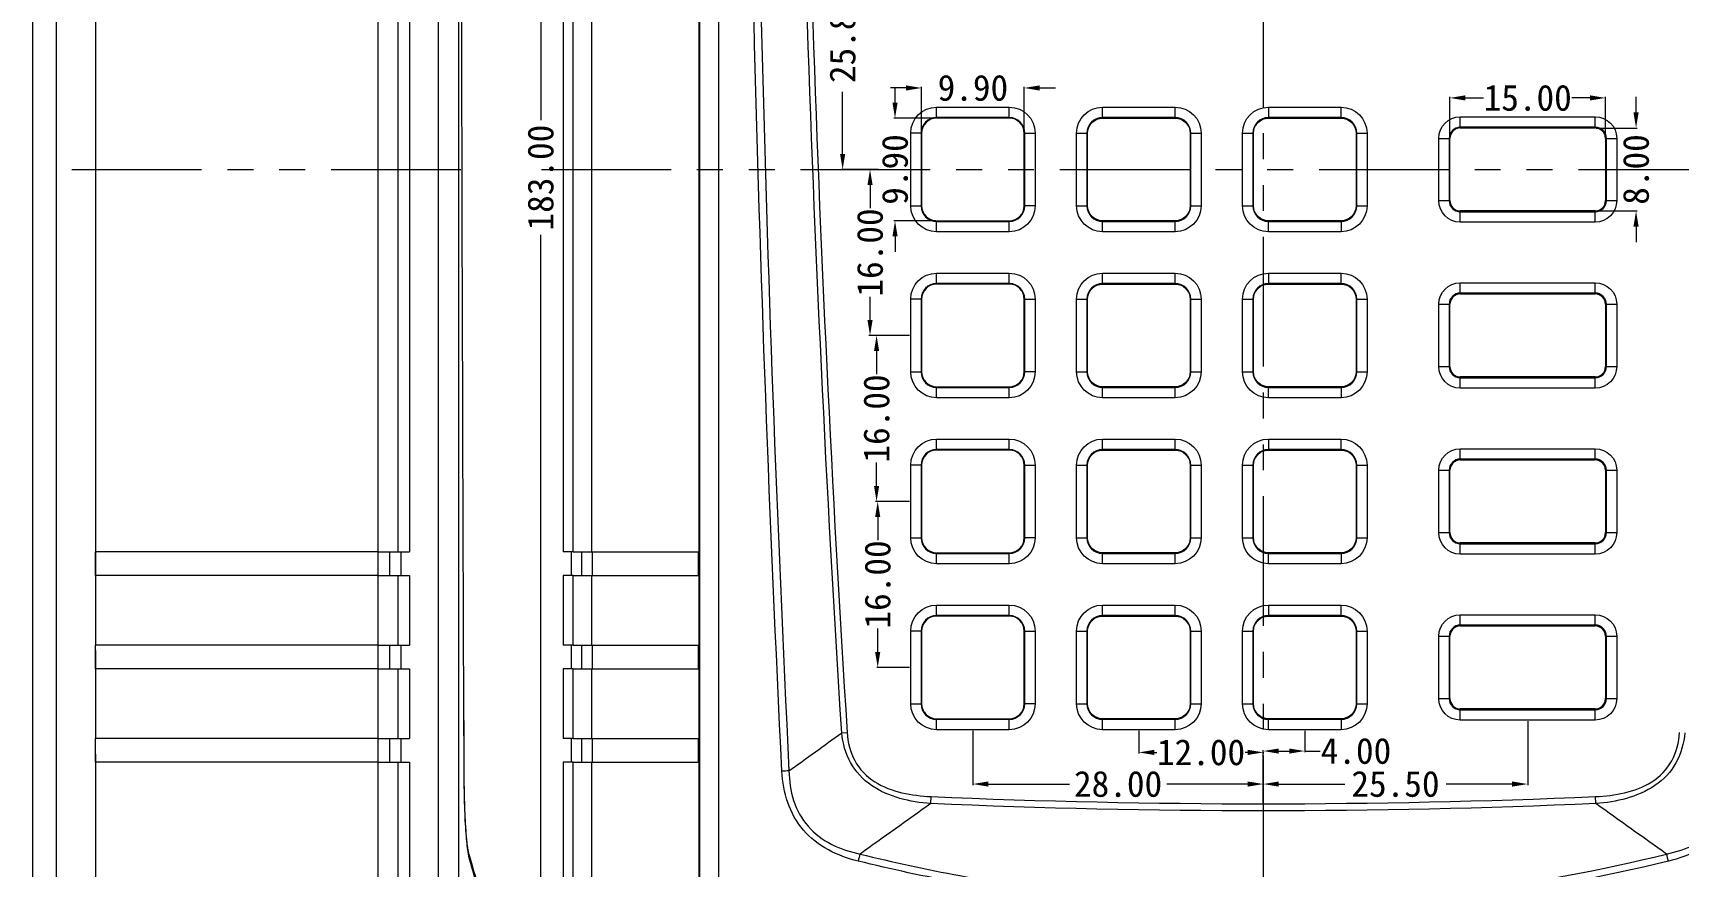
# Model space of a CAD drawing. Extents: x 28 to 864, y 245 to 592.
# Drawn here: x 28 to 186.6, y 367.8 to 448.1 of the extents above; entities that cross this region are included whole.
import ezdxf

# ---------------------------------------------------------------- set-up
doc = ezdxf.new("R2010")
doc.units = 0
doc.header["$MEASUREMENT"] = 0
doc.linetypes.add('PHANTOM', pattern=[2.5, 1.25, -0.25, 0.25, -0.25, 0.25, -0.25])
doc.layers.add('10', color=7, linetype='Continuous')
doc.dimstyles.new('2', dxfattribs={"dimtxt": 2.5, "dimasz": 1.5, "dimexe": 0.1, "dimexo": 0.1, "dimgap": 0.1, "dimtad": 0, "dimzin": 0, "dimdsep": 46, "dimtxsty": 'Standard', "dimcen": 0, "dimclrd": 4, "dimclre": 4, "dimclrt": 3, "dimadec": 1, "dimazin": 0, "dimtfac": 1, "dimtofl": 0, "dimtmove": 0, "dimatfit": 3, "dimfxl": 0.18, "dimtolj": 1, "dimtzin": 0, "dimlwd": 9, "dimlwe": 9, "dimarcsym": 0})

# ---------------------------------------------------------------- blocks, each defined once
blk = doc.blocks.new('*D149')
at = {"color": 4, "linetype": 'Continuous', "lineweight": 9}
for p, q in [((104.19, 460.8), (106.18, 460.8)), ((106.08, 459.3), (106.08, 452.63)), ((106.08, 436.45), (106.08, 442.43)), ((109.54, 434.95), (105.98, 434.95))]:
    blk.add_line(p, q, dxfattribs=at)
for points in [[(105.83, 459.3), (106.33, 459.3), (106.08, 460.8)], [(105.83, 436.45), (106.33, 436.45), (106.08, 434.95)]]:
    blk.add_solid(points, dxfattribs=at)
at = {"layer": 'Defpoints', "color": 0, "linetype": 'Continuous', "lineweight": 9}
for p in [(104.09, 460.8), (106.08, 434.95), (109.64, 434.95)]:
    blk.add_point(p, dxfattribs=at)
at = {"color": 3, "linetype": 'Continuous', "lineweight": 9, "insert": (106.08, 447.53), "char_height": 2.5, "attachment_point": 5, "rotation": 90}
blk.add_mtext('\\A1;25.85', dxfattribs=at)
blk = doc.blocks.new('*D153')
at = {"color": 4, "linetype": 'Continuous', "lineweight": 9}
for p, q in [((150.64, 380.85), (150.64, 378.79)), ((146.64, 373.91), (146.64, 378.99)), ((148.14, 378.89), (149.14, 378.89)), ((150.64, 378.89), (152.14, 378.89))]:
    blk.add_line(p, q, dxfattribs=at)
for points in [[(148.14, 379.14), (148.14, 378.64), (146.64, 378.89)], [(149.14, 379.14), (149.14, 378.64), (150.64, 378.89)]]:
    blk.add_solid(points, dxfattribs=at)
at = {"layer": 'Defpoints', "color": 0, "linetype": 'Continuous', "lineweight": 9}
for p in [(150.64, 380.95), (150.64, 378.89), (146.64, 373.81)]:
    blk.add_point(p, dxfattribs=at)
at = {"color": 3, "linetype": 'Continuous', "lineweight": 9, "insert": (155.58, 378.89), "char_height": 2.5, "attachment_point": 5}
blk.add_mtext('\\A1;4.00', dxfattribs=at)
blk = doc.blocks.new('*D154')
at = {"color": 4, "linetype": 'Continuous', "lineweight": 9}
for p, q in [((172.14, 381.77), (172.14, 375.61)), ((146.64, 376.35), (146.64, 375.61)), ((148.14, 375.71), (154.5, 375.71)), ((170.64, 375.71), (164.28, 375.71))]:
    blk.add_line(p, q, dxfattribs=at)
for points in [[(148.14, 375.96), (148.14, 375.46), (146.64, 375.71)], [(170.64, 375.96), (170.64, 375.46), (172.14, 375.71)]]:
    blk.add_solid(points, dxfattribs=at)
at = {"layer": 'Defpoints', "color": 0, "linetype": 'Continuous', "lineweight": 9}
for p in [(172.14, 381.87), (146.64, 376.45), (146.64, 375.71)]:
    blk.add_point(p, dxfattribs=at)
at = {"color": 3, "linetype": 'Continuous', "lineweight": 9, "insert": (159.39, 375.71), "char_height": 2.5, "attachment_point": 5}
blk.add_mtext('\\A1;25.50', dxfattribs=at)
blk = doc.blocks.new('*D155')
at = {"color": 4, "linetype": 'Continuous', "lineweight": 9}
for p, q in [((134.64, 380.85), (134.64, 378.66)), ((136.14, 378.76), (136.38, 378.76)), ((145.14, 378.76), (144.91, 378.76)), ((146.64, 378.79), (146.64, 378.66))]:
    blk.add_line(p, q, dxfattribs=at)
for points in [[(136.14, 379.01), (136.14, 378.51), (134.64, 378.76)], [(145.14, 379.01), (145.14, 378.51), (146.64, 378.76)]]:
    blk.add_solid(points, dxfattribs=at)
at = {"layer": 'Defpoints', "color": 0, "linetype": 'Continuous', "lineweight": 9}
for p in [(134.64, 380.95), (146.64, 378.89), (146.64, 378.76)]:
    blk.add_point(p, dxfattribs=at)
at = {"color": 3, "linetype": 'Continuous', "lineweight": 9, "insert": (140.64, 378.76), "char_height": 2.5, "attachment_point": 5}
blk.add_mtext('\\A1;12.00', dxfattribs=at)
blk = doc.blocks.new('*D156')
at = {"color": 4, "linetype": 'Continuous', "lineweight": 9}
for p, q in [((118.64, 380.85), (118.64, 375.61)), ((120.14, 375.71), (127.96, 375.71)), ((145.14, 375.71), (137.33, 375.71)), ((146.64, 375.71), (146.64, 375.81))]:
    blk.add_line(p, q, dxfattribs=at)
for points in [[(120.14, 375.96), (120.14, 375.46), (118.64, 375.71)], [(145.14, 375.96), (145.14, 375.46), (146.64, 375.71)]]:
    blk.add_solid(points, dxfattribs=at)
at = {"layer": 'Defpoints', "color": 0, "linetype": 'Continuous', "lineweight": 9}
for p in [(118.64, 380.95), (146.64, 375.71), (146.64, 375.61)]:
    blk.add_point(p, dxfattribs=at)
at = {"color": 3, "linetype": 'Continuous', "lineweight": 9, "insert": (132.64, 375.71), "char_height": 2.5, "attachment_point": 5}
blk.add_mtext('\\A1;28.00', dxfattribs=at)
blk = doc.blocks.new('*D157')
at = {"color": 4, "linetype": 'Continuous', "lineweight": 9}
for p, q in [((111.13, 441.4), (111.13, 442.9)), ((115.04, 439.9), (111.03, 439.9)), ((115.04, 430), (111.03, 430)), ((111.13, 428.5), (111.13, 427))]:
    blk.add_line(p, q, dxfattribs=at)
for points in [[(110.88, 441.4), (111.38, 441.4), (111.13, 439.9)], [(110.88, 428.5), (111.38, 428.5), (111.13, 430)]]:
    blk.add_solid(points, dxfattribs=at)
at = {"layer": 'Defpoints', "color": 0, "linetype": 'Continuous', "lineweight": 9}
for p in [(115.14, 439.9), (111.13, 430), (115.14, 430)]:
    blk.add_point(p, dxfattribs=at)
at = {"color": 3, "linetype": 'Continuous', "lineweight": 9, "insert": (111.13, 434.95), "char_height": 2.5, "attachment_point": 5, "rotation": 90}
blk.add_mtext('\\A1;9.90', dxfattribs=at)
blk = doc.blocks.new('*D158')
at = {"color": 4, "linetype": 'Continuous', "lineweight": 9}
for p, q in [((112.19, 442.81), (110.69, 442.81)), ((113.69, 438.55), (113.69, 442.91)), ((123.59, 438.55), (123.59, 442.91)), ((125.09, 442.81), (126.59, 442.81))]:
    blk.add_line(p, q, dxfattribs=at)
for points in [[(112.19, 443.06), (112.19, 442.56), (113.69, 442.81)], [(125.09, 443.06), (125.09, 442.56), (123.59, 442.81)]]:
    blk.add_solid(points, dxfattribs=at)
at = {"layer": 'Defpoints', "color": 0, "linetype": 'Continuous', "lineweight": 9}
for p in [(123.59, 442.81), (113.69, 438.45), (123.59, 438.45)]:
    blk.add_point(p, dxfattribs=at)
at = {"color": 3, "linetype": 'Continuous', "lineweight": 9, "insert": (118.64, 442.81), "char_height": 2.5, "attachment_point": 5}
blk.add_mtext('\\A1;9.90', dxfattribs=at)
blk = doc.blocks.new('*D159')
at = {"color": 4, "linetype": 'Continuous', "lineweight": 9}
for p, q in [((109.44, 434.95), (108.62, 434.95)), ((108.72, 433.45), (108.72, 431.22)), ((108.72, 420.45), (108.72, 422.69)), ((112.54, 418.95), (108.62, 418.95))]:
    blk.add_line(p, q, dxfattribs=at)
for points in [[(108.47, 433.45), (108.97, 433.45), (108.72, 434.95)], [(108.47, 420.45), (108.97, 420.45), (108.72, 418.95)]]:
    blk.add_solid(points, dxfattribs=at)
at = {"layer": 'Defpoints', "color": 0, "linetype": 'Continuous', "lineweight": 9}
for p in [(109.54, 434.95), (108.72, 418.95), (112.64, 418.95)]:
    blk.add_point(p, dxfattribs=at)
at = {"color": 3, "linetype": 'Continuous', "lineweight": 9, "insert": (108.72, 426.95), "char_height": 2.5, "attachment_point": 5, "rotation": 90}
blk.add_mtext('\\A1;16.00', dxfattribs=at)
blk = doc.blocks.new('*D160')
at = {"color": 4, "linetype": 'Continuous', "lineweight": 9}
for p, q in [((112.54, 418.95), (109.25, 418.95)), ((109.35, 417.45), (109.35, 415.22)), ((109.35, 404.45), (109.35, 406.69)), ((112.54, 402.95), (109.25, 402.95))]:
    blk.add_line(p, q, dxfattribs=at)
for points in [[(109.1, 417.45), (109.6, 417.45), (109.35, 418.95)], [(109.1, 404.45), (109.6, 404.45), (109.35, 402.95)]]:
    blk.add_solid(points, dxfattribs=at)
at = {"layer": 'Defpoints', "color": 0, "linetype": 'Continuous', "lineweight": 9}
for p in [(112.64, 418.95), (109.35, 402.95), (112.64, 402.95)]:
    blk.add_point(p, dxfattribs=at)
at = {"color": 3, "linetype": 'Continuous', "lineweight": 9, "insert": (109.35, 410.95), "char_height": 2.5, "attachment_point": 5, "rotation": 90}
blk.add_mtext('\\A1;16.00', dxfattribs=at)
blk = doc.blocks.new('*D161')
at = {"color": 4, "linetype": 'Continuous', "lineweight": 9}
for p, q in [((112.54, 402.95), (109.36, 402.95)), ((109.46, 401.45), (109.46, 399.22)), ((109.46, 388.45), (109.46, 390.69)), ((112.54, 386.95), (109.36, 386.95))]:
    blk.add_line(p, q, dxfattribs=at)
for points in [[(109.21, 401.45), (109.71, 401.45), (109.46, 402.95)], [(109.21, 388.45), (109.71, 388.45), (109.46, 386.95)]]:
    blk.add_solid(points, dxfattribs=at)
at = {"layer": 'Defpoints', "color": 0, "linetype": 'Continuous', "lineweight": 9}
for p in [(112.64, 402.95), (109.46, 386.95), (112.64, 386.95)]:
    blk.add_point(p, dxfattribs=at)
at = {"color": 3, "linetype": 'Continuous', "lineweight": 9, "insert": (109.46, 394.95), "char_height": 2.5, "attachment_point": 5, "rotation": 90}
blk.add_mtext('\\A1;16.00', dxfattribs=at)
blk = doc.blocks.new('*D162')
at = {"color": 4, "linetype": 'Continuous', "lineweight": 9}
for p, q in [((164.64, 438.05), (164.64, 441.95)), ((166.14, 441.85), (167.88, 441.85)), ((178.14, 441.85), (176.41, 441.85)), ((179.64, 438.05), (179.64, 441.95))]:
    blk.add_line(p, q, dxfattribs=at)
for points in [[(166.14, 442.1), (166.14, 441.6), (164.64, 441.85)], [(178.14, 442.1), (178.14, 441.6), (179.64, 441.85)]]:
    blk.add_solid(points, dxfattribs=at)
at = {"layer": 'Defpoints', "color": 0, "linetype": 'Continuous', "lineweight": 9}
for p in [(179.64, 441.85), (164.64, 437.95), (179.64, 437.95)]:
    blk.add_point(p, dxfattribs=at)
at = {"color": 3, "linetype": 'Continuous', "lineweight": 9, "insert": (172.14, 441.85), "char_height": 2.5, "attachment_point": 5}
blk.add_mtext('\\A1;15.00', dxfattribs=at)
blk = doc.blocks.new('*D163')
at = {"color": 4, "linetype": 'Continuous', "lineweight": 9}
for p, q in [((182.59, 440.45), (182.59, 441.95)), ((178.74, 438.95), (182.69, 438.95)), ((178.74, 430.95), (182.69, 430.95)), ((182.59, 429.45), (182.59, 427.95))]:
    blk.add_line(p, q, dxfattribs=at)
for points in [[(182.34, 440.45), (182.84, 440.45), (182.59, 438.95)], [(182.34, 429.45), (182.84, 429.45), (182.59, 430.95)]]:
    blk.add_solid(points, dxfattribs=at)
at = {"layer": 'Defpoints', "color": 0, "linetype": 'Continuous', "lineweight": 9}
for p in [(178.64, 438.95), (178.64, 430.95), (182.59, 430.95)]:
    blk.add_point(p, dxfattribs=at)
at = {"color": 3, "linetype": 'Continuous', "lineweight": 9, "insert": (182.59, 434.95), "char_height": 2.5, "attachment_point": 5, "rotation": 90}
blk.add_mtext('\\A1;8.00', dxfattribs=at)
blk = doc.blocks.new('*D164')
at = {"color": 4, "linetype": 'Continuous', "lineweight": 9}
for p, q in [((146.54, 526.45), (76.86, 526.45)), ((76.96, 524.95), (76.96, 439.69)), ((76.96, 344.95), (76.96, 428.66)), ((146.54, 343.45), (76.86, 343.45))]:
    blk.add_line(p, q, dxfattribs=at)
for points in [[(76.71, 524.95), (77.21, 524.95), (76.96, 526.45)], [(76.71, 344.95), (77.21, 344.95), (76.96, 343.45)]]:
    blk.add_solid(points, dxfattribs=at)
at = {"layer": 'Defpoints', "color": 0, "linetype": 'Continuous', "lineweight": 9}
for p in [(76.96, 526.45), (146.64, 526.45), (146.64, 343.45)]:
    blk.add_point(p, dxfattribs=at)
at = {"color": 3, "linetype": 'Continuous', "lineweight": 9, "insert": (76.96, 434.17), "char_height": 2.5, "attachment_point": 5, "rotation": 90}
blk.add_mtext('\\A1;183.00', dxfattribs=at)

msp = doc.modelspace()

# ---------------------------------------------------------------- linework, layer by layer
at = {"color": 7, "linetype": 'Continuous', "lineweight": 9}
for p, q in [((27.995, 254.471), (27.995, 591.82)), ((30.266, 256.743), (30.266, 589.549))]:
    msp.add_line(p, q, dxfattribs=at)
at = {"layer": '10', "color": 1, "linetype": 'PHANTOM', "lineweight": 9, "ltscale": 10}
for p, q in [((34.025, 528.577), (34.025, 341.331)), ((146.643, 528.454), (146.643, 341.208)), ((31.758, 434.954), (71.199, 434.954)), ((77.03, 434.954), (216.256, 434.954))]:
    msp.add_line(p, q, dxfattribs=at)
at = {"layer": '10', "color": 7, "linetype": 'Continuous', "lineweight": 9}
for p, q in [((67.109, 360.908), (67.109, 521.388)), ((69.03, 521.394), (69.03, 360.908)), ((92.298, 360.908), (92.298, 521.388)), ((94.108, 521.394), (94.108, 360.908)), ((34.025, 471.804), (34.025, 398.104)), ((61.279, 398.104), (61.279, 471.804)), ((63.195, 471.804), (63.195, 398.104)), ((64.324, 471.804), (64.324, 398.104)), ((79.143, 471.804), (79.143, 398.104)), ((80.095, 398.104), (80.095, 471.804)), ((81.858, 471.804), (81.858, 398.104)), ((92.201, 471.804), (92.201, 398.104)), ((115.143, 439.959), (115.143, 440.958)), ((115.143, 440.958), (122.143, 440.958)), ((122.143, 439.959), (115.143, 439.959)), ((115.143, 439.959), (115.143, 439.904)), ((122.143, 439.904), (115.143, 439.904)), ((122.143, 439.959), (122.143, 440.958)), ((122.143, 439.959), (122.143, 439.904)), ((131.143, 439.959), (131.143, 440.958)), ((131.143, 440.958), (138.143, 440.958)), ((138.143, 439.959), (131.143, 439.959)), ((131.143, 439.959), (131.143, 439.904)), ((131.143, 439.904), (138.143, 439.904)), ((138.143, 439.959), (138.143, 440.958)), ((138.143, 439.959), (138.143, 439.904)), ((147.143, 440.958), (154.143, 440.958)), ((147.143, 440.958), (147.143, 439.959)), ((154.143, 439.959), (147.143, 439.959)), ((147.143, 439.959), (147.143, 439.904)), ((147.143, 439.904), (154.143, 439.904)), ((154.143, 439.959), (154.143, 440.958)), ((154.143, 439.959), (154.143, 439.904)), ((165.643, 439.036), (165.643, 440.034)), ((165.643, 440.034), (178.643, 440.034)), ((178.643, 439.036), (178.643, 440.034)), ((112.639, 431.454), (112.639, 438.454)), ((113.638, 438.454), (112.639, 438.454)), ((113.638, 438.454), (113.638, 431.454)), ((113.638, 438.454), (113.693, 438.454)), ((113.693, 438.454), (113.693, 431.454)), ((123.593, 431.454), (123.593, 438.454)), ((123.648, 438.454), (123.593, 438.454)), ((123.648, 431.454), (123.648, 438.454)), ((123.648, 438.454), (124.647, 438.454)), ((124.647, 438.454), (124.647, 431.454)), ((128.639, 438.454), (129.638, 438.454)), ((128.639, 431.454), (128.639, 438.454)), ((129.638, 438.454), (129.638, 431.454)), ((129.638, 438.454), (129.693, 438.454)), ((129.693, 431.454), (129.693, 438.454)), ((139.648, 438.454), (139.593, 438.454)), ((139.593, 438.454), (139.593, 431.454)), ((139.648, 438.454), (140.647, 438.454)), ((139.648, 431.454), (139.648, 438.454)), ((140.647, 438.454), (140.647, 431.454)), ((144.639, 431.454), (144.639, 438.454)), ((144.639, 438.454), (145.638, 438.454)), ((145.638, 438.454), (145.638, 431.454)), ((145.638, 438.454), (145.693, 438.454)), ((145.693, 431.454), (145.693, 438.454)), ((155.648, 438.454), (155.593, 438.454)), ((155.593, 438.454), (155.593, 431.454)), ((155.648, 431.454), (155.648, 438.454)), ((155.648, 438.454), (156.647, 438.454)), ((156.647, 438.454), (156.647, 431.454)), ((163.563, 437.954), (164.562, 437.954)), ((163.563, 431.954), (163.563, 437.954)), ((164.562, 437.954), (164.562, 431.954)), ((164.643, 437.954), (164.562, 437.954)), ((164.643, 431.954), (164.643, 437.954)), ((178.643, 439.036), (165.643, 439.036)), ((165.643, 439.036), (165.643, 438.954)), ((165.643, 438.954), (178.643, 438.954)), ((178.643, 438.954), (178.643, 439.036)), ((179.724, 437.954), (179.643, 437.954)), ((179.643, 437.954), (179.643, 431.954)), ((179.724, 431.954), (179.724, 437.954)), ((179.724, 437.954), (180.723, 437.954)), ((180.723, 437.954), (180.723, 431.954)), ((163.563, 431.954), (164.562, 431.954)), ((164.562, 431.954), (164.643, 431.954)), ((179.643, 431.954), (179.724, 431.954)), ((179.724, 431.954), (180.723, 431.954)), ((112.639, 431.454), (113.638, 431.454)), ((113.638, 431.454), (113.693, 431.454)), ((115.143, 429.949), (115.143, 430.004)), ((115.143, 430.004), (122.143, 430.004)), ((115.143, 428.95), (115.143, 429.949)), ((115.143, 429.949), (122.143, 429.949)), ((122.143, 429.949), (122.143, 430.004)), ((122.143, 428.95), (122.143, 429.949)), ((123.648, 431.454), (123.593, 431.454)), ((124.647, 431.454), (123.648, 431.454)), ((128.639, 431.454), (129.638, 431.454)), ((129.638, 431.454), (129.693, 431.454)), ((138.143, 430.004), (131.143, 430.004)), ((131.143, 429.949), (131.143, 430.004)), ((131.143, 428.95), (131.143, 429.949)), ((131.143, 429.949), (138.143, 429.949)), ((138.143, 429.949), (138.143, 430.004)), ((138.143, 428.95), (138.143, 429.949)), ((139.648, 431.454), (139.593, 431.454)), ((139.648, 431.454), (140.647, 431.454)), ((144.639, 431.454), (145.638, 431.454)), ((145.638, 431.454), (145.693, 431.454)), ((154.143, 430.004), (147.143, 430.004)), ((147.143, 429.949), (147.143, 430.004)), ((147.143, 428.95), (147.143, 429.949)), ((147.143, 429.949), (154.143, 429.949)), ((154.143, 429.949), (154.143, 430.004)), ((154.143, 429.949), (154.143, 428.95)), ((155.648, 431.454), (155.593, 431.454)), ((155.648, 431.454), (156.647, 431.454)), ((178.643, 430.954), (165.643, 430.954)), ((165.643, 430.954), (165.643, 430.873)), ((165.643, 429.874), (165.643, 430.873)), ((165.643, 430.873), (178.643, 430.873)), ((178.643, 430.873), (178.643, 430.954)), ((178.643, 429.874), (178.643, 430.873)), ((122.143, 428.95), (115.143, 428.95)), ((138.143, 428.95), (131.143, 428.95)), ((154.143, 428.95), (147.143, 428.95)), ((178.643, 429.874), (165.643, 429.874)), ((115.143, 424.958), (122.143, 424.958)), ((115.143, 423.959), (115.143, 424.958)), ((122.143, 423.959), (115.143, 423.959)), ((115.143, 423.959), (115.143, 423.904)), ((122.143, 423.904), (115.143, 423.904)), ((122.143, 423.959), (122.143, 424.958)), ((122.143, 423.959), (122.143, 423.904)), ((131.143, 424.958), (138.143, 424.958)), ((131.143, 423.959), (131.143, 424.958)), ((138.143, 423.959), (131.143, 423.959)), ((131.143, 423.959), (131.143, 423.904)), ((131.143, 423.904), (138.143, 423.904)), ((138.143, 423.959), (138.143, 424.958)), ((138.143, 423.959), (138.143, 423.904)), ((147.143, 424.958), (154.143, 424.958)), ((147.143, 424.958), (147.143, 423.959)), ((154.143, 423.959), (147.143, 423.959)), ((147.143, 423.959), (147.143, 423.904)), ((147.143, 423.904), (154.143, 423.904)), ((154.143, 423.959), (154.143, 424.958)), ((154.143, 423.959), (154.143, 423.904)), ((165.643, 423.036), (165.643, 424.034)), ((165.643, 424.034), (178.643, 424.034)), ((178.643, 423.036), (178.643, 424.034)), ((112.639, 415.454), (112.639, 422.454)), ((113.638, 422.454), (112.639, 422.454)), ((113.638, 422.454), (113.638, 415.454)), ((113.638, 422.454), (113.693, 422.454)), ((113.693, 422.454), (113.693, 415.454)), ((123.648, 422.454), (123.593, 422.454)), ((123.593, 415.454), (123.593, 422.454)), ((123.648, 415.454), (123.648, 422.454)), ((123.648, 422.454), (124.647, 422.454)), ((124.647, 422.454), (124.647, 415.454)), ((128.639, 415.454), (128.639, 422.454)), ((128.639, 422.454), (129.638, 422.454)), ((129.638, 422.454), (129.638, 415.454)), ((129.638, 422.454), (129.693, 422.454)), ((129.693, 415.454), (129.693, 422.454)), ((139.593, 422.454), (139.593, 415.454)), ((139.648, 422.454), (139.593, 422.454)), ((139.648, 415.454), (139.648, 422.454)), ((139.648, 422.454), (140.647, 422.454)), ((140.647, 422.454), (140.647, 415.454)), ((144.639, 415.454), (144.639, 422.454)), ((144.639, 422.454), (145.638, 422.454)), ((145.638, 422.454), (145.638, 415.454)), ((145.638, 422.454), (145.693, 422.454)), ((145.693, 415.454), (145.693, 422.454)), ((155.593, 422.454), (155.593, 415.454)), ((155.648, 422.454), (155.593, 422.454)), ((155.648, 415.454), (155.648, 422.454)), ((155.648, 422.454), (156.647, 422.454)), ((156.647, 422.454), (156.647, 415.454)), ((178.643, 423.036), (165.643, 423.036)), ((165.643, 423.036), (165.643, 422.954)), ((165.643, 422.954), (178.643, 422.954)), ((178.643, 422.954), (178.643, 423.036)), ((163.563, 421.954), (164.562, 421.954)), ((163.563, 415.954), (163.563, 421.954)), ((164.562, 421.954), (164.562, 415.954)), ((164.643, 421.954), (164.562, 421.954)), ((164.643, 415.954), (164.643, 421.954)), ((179.724, 421.954), (179.643, 421.954)), ((179.643, 421.954), (179.643, 415.954)), ((179.724, 421.954), (180.723, 421.954)), ((179.724, 415.954), (179.724, 421.954)), ((180.723, 421.954), (180.723, 415.954)), ((163.563, 415.954), (164.562, 415.954)), ((164.562, 415.954), (164.643, 415.954)), ((179.643, 415.954), (179.724, 415.954)), ((179.724, 415.954), (180.723, 415.954)), ((112.639, 415.454), (113.638, 415.454)), ((113.638, 415.454), (113.693, 415.454)), ((123.648, 415.454), (123.593, 415.454)), ((124.647, 415.454), (123.648, 415.454)), ((128.639, 415.454), (129.638, 415.454)), ((129.638, 415.454), (129.693, 415.454)), ((139.648, 415.454), (139.593, 415.454)), ((139.648, 415.454), (140.647, 415.454)), ((144.639, 415.454), (145.638, 415.454)), ((145.638, 415.454), (145.693, 415.454)), ((155.648, 415.454), (155.593, 415.454)), ((155.648, 415.454), (156.647, 415.454)), ((178.643, 414.954), (165.643, 414.954)), ((165.643, 414.954), (165.643, 414.873)), ((165.643, 413.874), (165.643, 414.873)), ((165.643, 414.873), (178.643, 414.873)), ((178.643, 414.873), (178.643, 414.954)), ((178.643, 413.874), (178.643, 414.873)), ((115.143, 413.949), (115.143, 414.004)), ((115.143, 414.004), (122.143, 414.004)), ((115.143, 412.95), (115.143, 413.949)), ((115.143, 413.949), (122.143, 413.949)), ((122.143, 412.95), (115.143, 412.95)), ((122.143, 413.949), (122.143, 414.004)), ((122.143, 412.95), (122.143, 413.949)), ((138.143, 414.004), (131.143, 414.004)), ((131.143, 413.949), (131.143, 414.004)), ((131.143, 412.95), (131.143, 413.949)), ((131.143, 413.949), (138.143, 413.949)), ((138.143, 412.95), (131.143, 412.95)), ((138.143, 413.949), (138.143, 414.004)), ((138.143, 412.95), (138.143, 413.949)), ((147.143, 413.949), (147.143, 414.004)), ((154.143, 414.004), (147.143, 414.004)), ((147.143, 413.949), (154.143, 413.949)), ((147.143, 412.95), (147.143, 413.949)), ((154.143, 412.95), (147.143, 412.95)), ((154.143, 413.949), (154.143, 414.004)), ((154.143, 413.949), (154.143, 412.95)), ((178.643, 413.874), (165.643, 413.874)), ((115.143, 408.958), (122.143, 408.958)), ((115.143, 407.959), (115.143, 408.958)), ((122.143, 407.959), (115.143, 407.959)), ((115.143, 407.959), (115.143, 407.904)), ((122.143, 407.904), (115.143, 407.904)), ((122.143, 407.959), (122.143, 408.958)), ((122.143, 407.959), (122.143, 407.904)), ((131.143, 407.959), (131.143, 408.958)), ((131.143, 408.958), (138.143, 408.958)), ((138.143, 407.959), (131.143, 407.959)), ((131.143, 407.959), (131.143, 407.904)), ((131.143, 407.904), (138.143, 407.904)), ((138.143, 407.959), (138.143, 408.958)), ((138.143, 407.959), (138.143, 407.904)), ((147.143, 408.958), (147.143, 407.959)), ((147.143, 408.958), (154.143, 408.958)), ((154.143, 407.959), (147.143, 407.959)), ((147.143, 407.959), (147.143, 407.904)), ((147.143, 407.904), (154.143, 407.904)), ((154.143, 407.959), (154.143, 408.958)), ((154.143, 407.959), (154.143, 407.904)), ((165.643, 407.036), (165.643, 408.034)), ((165.643, 408.034), (178.643, 408.034)), ((178.643, 407.036), (178.643, 408.034)), ((112.639, 399.454), (112.639, 406.454)), ((113.638, 406.454), (112.639, 406.454)), ((113.638, 406.454), (113.638, 399.454)), ((113.638, 406.454), (113.693, 406.454)), ((113.693, 406.454), (113.693, 399.454)), ((123.593, 399.454), (123.593, 406.454)), ((123.648, 406.454), (123.593, 406.454)), ((123.648, 406.454), (124.647, 406.454)), ((123.648, 399.454), (123.648, 406.454)), ((124.647, 406.454), (124.647, 399.454)), ((128.639, 399.454), (128.639, 406.454)), ((128.639, 406.454), (129.638, 406.454)), ((129.638, 406.454), (129.638, 399.454)), ((129.638, 406.454), (129.693, 406.454)), ((129.693, 399.454), (129.693, 406.454)), ((139.648, 406.454), (139.593, 406.454)), ((139.593, 406.454), (139.593, 399.454)), ((139.648, 406.454), (140.647, 406.454)), ((139.648, 399.454), (139.648, 406.454)), ((140.647, 406.454), (140.647, 399.454)), ((144.639, 406.454), (145.638, 406.454)), ((144.639, 399.454), (144.639, 406.454)), ((145.638, 406.454), (145.638, 399.454)), ((145.638, 406.454), (145.693, 406.454)), ((145.693, 399.454), (145.693, 406.454)), ((155.648, 406.454), (155.593, 406.454)), ((155.593, 406.454), (155.593, 399.454)), ((155.648, 406.454), (156.647, 406.454)), ((155.648, 399.454), (155.648, 406.454)), ((156.647, 406.454), (156.647, 399.454)), ((178.643, 407.036), (165.643, 407.036)), ((165.643, 407.036), (165.643, 406.954)), ((165.643, 406.954), (178.643, 406.954)), ((178.643, 406.954), (178.643, 407.036)), ((163.563, 405.954), (164.562, 405.954)), ((163.563, 399.954), (163.563, 405.954)), ((164.562, 405.954), (164.562, 399.954)), ((164.643, 405.954), (164.562, 405.954)), ((164.643, 399.954), (164.643, 405.954)), ((179.643, 405.954), (179.643, 399.954)), ((179.724, 405.954), (179.643, 405.954)), ((179.724, 399.954), (179.724, 405.954)), ((179.724, 405.954), (180.723, 405.954)), ((180.723, 405.954), (180.723, 399.954)), ((163.563, 399.954), (164.562, 399.954)), ((164.562, 399.954), (164.643, 399.954)), ((179.643, 399.954), (179.724, 399.954)), ((179.724, 399.954), (180.723, 399.954)), ((112.639, 399.454), (113.638, 399.454)), ((113.638, 399.454), (113.693, 399.454)), ((123.648, 399.454), (123.593, 399.454)), ((124.647, 399.454), (123.648, 399.454)), ((128.639, 399.454), (129.638, 399.454)), ((129.638, 399.454), (129.693, 399.454)), ((139.648, 399.454), (139.593, 399.454)), ((139.648, 399.454), (140.647, 399.454)), ((144.639, 399.454), (145.638, 399.454)), ((145.638, 399.454), (145.693, 399.454)), ((155.648, 399.454), (155.593, 399.454)), ((155.648, 399.454), (156.647, 399.454)), ((178.643, 398.954), (165.643, 398.954)), ((165.643, 398.954), (165.643, 398.873)), ((165.643, 397.874), (165.643, 398.873)), ((165.643, 398.873), (178.643, 398.873)), ((178.643, 398.873), (178.643, 398.954)), ((178.643, 397.874), (178.643, 398.873)), ((61.279, 398.104), (34.025, 398.104)), ((34.025, 395.804), (34.025, 398.104)), ((61.251, 398.104), (61.251, 395.804)), ((61.279, 398.104), (63.195, 398.104)), ((62.401, 395.804), (62.401, 398.104)), ((63.195, 398.104), (64.324, 398.104)), ((63.517, 395.804), (63.517, 398.104)), ((80.095, 398.104), (79.143, 398.104)), ((79.944, 395.804), (79.944, 398.104)), ((80.095, 398.104), (81.858, 398.104)), ((80.894, 398.104), (80.894, 395.804)), ((81.858, 398.104), (92.201, 398.104)), ((81.952, 395.804), (81.952, 398.104)), ((92.173, 395.804), (92.173, 398.104)), ((115.143, 397.949), (115.143, 398.004)), ((115.143, 398.004), (122.143, 398.004)), ((115.143, 396.95), (115.143, 397.949)), ((115.143, 397.949), (122.143, 397.949)), ((122.143, 396.95), (115.143, 396.95)), ((122.143, 397.949), (122.143, 398.004)), ((122.143, 396.95), (122.143, 397.949)), ((138.143, 398.004), (131.143, 398.004)), ((131.143, 397.949), (131.143, 398.004)), ((131.143, 396.95), (131.143, 397.949)), ((131.143, 397.949), (138.143, 397.949)), ((138.143, 396.95), (131.143, 396.95)), ((138.143, 397.949), (138.143, 398.004)), ((138.143, 396.95), (138.143, 397.949)), ((147.143, 397.949), (147.143, 398.004)), ((154.143, 398.004), (147.143, 398.004)), ((147.143, 396.95), (147.143, 397.949)), ((147.143, 397.949), (154.143, 397.949)), ((154.143, 396.95), (147.143, 396.95)), ((154.143, 397.949), (154.143, 398.004)), ((154.143, 397.949), (154.143, 396.95)), ((178.643, 397.874), (165.643, 397.874)), ((61.279, 395.804), (34.025, 395.804)), ((34.025, 395.804), (34.025, 389.104)), ((61.279, 389.104), (61.279, 395.804)), ((61.279, 395.804), (63.195, 395.804)), ((63.195, 395.804), (63.195, 389.104)), ((63.195, 395.804), (64.324, 395.804)), ((64.324, 395.804), (64.324, 389.104)), ((79.143, 395.804), (79.143, 389.104)), ((80.095, 395.804), (79.143, 395.804)), ((80.095, 389.104), (80.095, 395.804)), ((80.095, 395.804), (81.858, 395.804)), ((81.858, 395.804), (81.858, 389.104)), ((81.858, 395.804), (92.201, 395.804)), ((92.201, 395.804), (92.201, 389.104)), ((115.143, 392.958), (122.143, 392.958)), ((115.143, 391.959), (115.143, 392.958)), ((122.143, 391.959), (115.143, 391.959)), ((115.143, 391.959), (115.143, 391.904)), ((122.143, 391.904), (115.143, 391.904)), ((122.143, 391.959), (122.143, 392.958)), ((122.143, 391.959), (122.143, 391.904)), ((131.143, 392.958), (138.143, 392.958)), ((131.143, 391.959), (131.143, 392.958)), ((138.143, 391.959), (131.143, 391.959)), ((131.143, 391.959), (131.143, 391.904)), ((131.143, 391.904), (138.143, 391.904)), ((138.143, 391.959), (138.143, 392.958)), ((138.143, 391.959), (138.143, 391.904)), ((147.143, 392.958), (147.143, 391.959)), ((147.143, 392.958), (154.143, 392.958)), ((154.143, 391.959), (147.143, 391.959)), ((147.143, 391.959), (147.143, 391.904)), ((147.143, 391.904), (154.143, 391.904)), ((154.143, 391.959), (154.143, 392.958)), ((154.143, 391.959), (154.143, 391.904)), ((165.643, 391.036), (165.643, 392.034)), ((165.643, 392.034), (178.643, 392.034)), ((178.643, 391.036), (178.643, 392.034)), ((112.639, 383.454), (112.639, 390.454)), ((113.638, 390.454), (112.639, 390.454)), ((113.638, 390.454), (113.638, 383.454)), ((113.638, 390.454), (113.693, 390.454)), ((113.693, 390.454), (113.693, 383.454)), ((123.648, 390.454), (123.593, 390.454)), ((123.593, 383.454), (123.593, 390.454)), ((123.648, 390.454), (124.647, 390.454)), ((123.648, 383.454), (123.648, 390.454)), ((124.647, 390.454), (124.647, 383.454)), ((128.639, 383.454), (128.639, 390.454)), ((128.639, 390.454), (129.638, 390.454)), ((129.638, 390.454), (129.638, 383.454)), ((129.638, 390.454), (129.693, 390.454)), ((129.693, 383.454), (129.693, 390.454)), ((139.593, 390.454), (139.593, 383.454)), ((139.648, 390.454), (139.593, 390.454)), ((139.648, 383.454), (139.648, 390.454)), ((139.648, 390.454), (140.647, 390.454)), ((140.647, 390.454), (140.647, 383.454)), ((144.639, 383.454), (144.639, 390.454)), ((144.639, 390.454), (145.638, 390.454)), ((145.638, 390.454), (145.638, 383.454)), ((145.638, 390.454), (145.693, 390.454)), ((145.693, 383.454), (145.693, 390.454)), ((155.593, 390.454), (155.593, 383.454)), ((155.648, 390.454), (155.593, 390.454)), ((155.648, 390.454), (156.647, 390.454)), ((155.648, 383.454), (155.648, 390.454)), ((156.647, 390.454), (156.647, 383.454)), ((178.643, 391.036), (165.643, 391.036)), ((165.643, 391.036), (165.643, 390.954)), ((165.643, 390.954), (178.643, 390.954)), ((178.643, 390.954), (178.643, 391.036)), ((61.279, 389.104), (34.025, 389.104)), ((34.025, 386.804), (34.025, 389.104)), ((61.251, 389.104), (61.251, 386.804)), ((61.279, 389.104), (63.195, 389.104)), ((62.401, 386.804), (62.401, 389.104)), ((63.195, 389.104), (64.324, 389.104)), ((63.517, 386.804), (63.517, 389.104)), ((80.095, 389.104), (79.143, 389.104)), ((79.944, 386.804), (79.944, 389.104)), ((80.095, 389.104), (81.858, 389.104)), ((80.894, 389.104), (80.894, 386.804)), ((81.858, 389.104), (92.201, 389.104)), ((81.952, 386.804), (81.952, 389.104)), ((92.173, 386.804), (92.173, 389.104)), ((163.563, 389.954), (164.562, 389.954)), ((163.563, 383.954), (163.563, 389.954)), ((164.562, 389.954), (164.562, 383.954)), ((164.643, 389.954), (164.562, 389.954)), ((164.643, 383.954), (164.643, 389.954)), ((179.724, 389.954), (179.643, 389.954)), ((179.643, 389.954), (179.643, 383.954)), ((179.724, 383.954), (179.724, 389.954)), ((179.724, 389.954), (180.723, 389.954)), ((180.723, 389.954), (180.723, 383.954)), ((61.279, 386.804), (34.025, 386.804)), ((34.025, 386.804), (34.025, 380.104)), ((61.279, 380.104), (61.279, 386.804)), ((61.279, 386.804), (63.195, 386.804)), ((63.195, 386.804), (63.195, 380.104)), ((63.195, 386.804), (64.324, 386.804)), ((64.324, 386.804), (64.324, 380.104)), ((79.143, 386.804), (79.143, 380.104)), ((80.095, 386.804), (79.143, 386.804)), ((80.095, 380.104), (80.095, 386.804)), ((80.095, 386.804), (81.858, 386.804)), ((81.858, 386.804), (81.858, 380.104)), ((81.858, 386.804), (92.201, 386.804)), ((92.201, 386.804), (92.201, 380.104)), ((163.563, 383.954), (164.562, 383.954)), ((164.562, 383.954), (164.643, 383.954)), ((179.643, 383.954), (179.724, 383.954)), ((179.724, 383.954), (180.723, 383.954)), ((112.639, 383.454), (113.638, 383.454)), ((113.638, 383.454), (113.693, 383.454)), ((123.648, 383.454), (123.593, 383.454)), ((124.647, 383.454), (123.648, 383.454)), ((128.639, 383.454), (129.638, 383.454)), ((129.638, 383.454), (129.693, 383.454)), ((139.648, 383.454), (139.593, 383.454)), ((139.648, 383.454), (140.647, 383.454)), ((144.639, 383.454), (145.638, 383.454)), ((145.638, 383.454), (145.693, 383.454)), ((155.648, 383.454), (155.593, 383.454)), ((155.648, 383.454), (156.647, 383.454)), ((178.643, 382.954), (165.643, 382.954)), ((165.643, 382.954), (165.643, 382.873)), ((165.643, 381.874), (165.643, 382.873)), ((165.643, 382.873), (178.643, 382.873)), ((178.643, 382.873), (178.643, 382.954)), ((178.643, 381.874), (178.643, 382.873)), ((115.143, 382.004), (122.143, 382.004)), ((115.143, 381.949), (115.143, 382.004)), ((115.143, 380.95), (115.143, 381.949)), ((115.143, 381.949), (122.143, 381.949)), ((122.143, 380.95), (115.143, 380.95)), ((122.143, 381.949), (122.143, 382.004)), ((122.143, 380.95), (122.143, 381.949)), ((138.143, 382.004), (131.143, 382.004)), ((131.143, 381.949), (131.143, 382.004)), ((131.143, 380.95), (131.143, 381.949)), ((131.143, 381.949), (138.143, 381.949)), ((138.143, 380.95), (131.143, 380.95)), ((138.143, 381.949), (138.143, 382.004)), ((138.143, 380.95), (138.143, 381.949)), ((154.143, 382.004), (147.143, 382.004)), ((147.143, 381.949), (147.143, 382.004)), ((147.143, 380.95), (147.143, 381.949)), ((147.143, 381.949), (154.143, 381.949)), ((154.143, 380.95), (147.143, 380.95)), ((154.143, 381.949), (154.143, 382.004)), ((154.143, 381.949), (154.143, 380.95)), ((178.643, 381.874), (165.643, 381.874)), ((61.279, 380.104), (34.025, 380.104)), ((34.025, 377.804), (34.025, 380.104)), ((61.251, 380.104), (61.251, 377.804)), ((61.279, 380.104), (63.195, 380.104)), ((62.401, 377.804), (62.401, 380.104)), ((63.195, 380.104), (64.324, 380.104)), ((63.517, 377.804), (63.517, 380.104)), ((80.095, 380.104), (79.143, 380.104)), ((79.944, 377.804), (79.944, 380.104)), ((80.095, 380.104), (81.858, 380.104)), ((80.894, 380.104), (80.894, 377.804)), ((81.858, 380.104), (92.201, 380.104)), ((81.952, 377.804), (81.952, 380.104)), ((92.173, 377.804), (92.173, 380.104)), ((105.994, 380.651), (106.51, 380.684)), ((61.279, 377.804), (34.025, 377.804)), ((34.025, 377.804), (34.025, 353.285)), ((61.279, 362.793), (61.279, 377.804)), ((61.279, 377.804), (63.195, 377.804)), ((63.195, 377.804), (63.195, 362.793)), ((63.195, 377.804), (64.324, 377.804)), ((64.324, 377.804), (64.324, 362.039)), ((79.143, 377.804), (79.143, 353.285)), ((80.095, 377.804), (79.143, 377.804)), ((80.095, 362.793), (80.095, 377.804)), ((80.095, 377.804), (81.858, 377.804)), ((81.858, 377.804), (92.201, 377.804)), ((81.858, 377.804), (81.858, 362.793)), ((92.201, 377.804), (92.201, 362.039)), ((114.574, 373.822), (114.604, 374.505)), ((178.712, 373.822), (178.682, 374.505))]:
    msp.add_line(p, q, dxfattribs=at)
at = {"layer": '10', "color": 7, "linetype": 'Continuous', "lineweight": 9, "extrusion": (0, 0, -1)}
for centre, radius, start, end in [((-2411.873, 526.454), 2310.484, 356.381942, 359.886484), ((-115.143, 438.454), 2.504, 0, 90), ((-122.143, 438.454), 2.504, 90, 180), ((-131.143, 438.454), 2.504, 0, 90), ((-138.143, 438.454), 2.504, 90, 180), ((-147.143, 438.454), 2.504, 0, 90), ((-154.143, 438.454), 2.504, 90, 180), ((-165.643, 437.954), 2.08, 0, 90), ((-178.643, 437.954), 2.08, 90, 180), ((-165.643, 431.954), 2.08, -90, 0), ((-178.643, 431.954), 2.08, 180, 270), ((-115.143, 431.454), 2.504, -90, 0), ((-122.143, 431.454), 2.504, 180, 270), ((-131.143, 431.454), 2.504, -90, 0), ((-138.143, 431.454), 2.504, 180, 270), ((-147.143, 431.454), 2.504, -90, 0), ((-154.143, 431.454), 2.504, 180, 270), ((-115.143, 422.454), 2.504, 0, 90), ((-122.143, 422.454), 2.504, 90, 180), ((-131.143, 422.454), 2.504, 0, 90), ((-138.143, 422.454), 2.504, 90, 180), ((-147.143, 422.454), 2.504, 0, 90), ((-154.143, 422.454), 2.504, 90, 180), ((-165.643, 421.954), 2.08, 0, 90), ((-178.643, 421.954), 2.08, 90, 180), ((-165.643, 415.954), 2.08, -90, 0), ((-178.643, 415.954), 2.08, 180, 270), ((-115.143, 415.454), 2.504, -90, 0), ((-122.143, 415.454), 2.504, 180, 270), ((-131.143, 415.454), 2.504, -90, 0), ((-138.143, 415.454), 2.504, 180, 270), ((-147.143, 415.454), 2.504, -90, 0), ((-154.143, 415.454), 2.504, 180, 270), ((-115.143, 406.454), 2.504, 0, 90), ((-122.143, 406.454), 2.504, 90, 180), ((-131.143, 406.454), 2.504, 0, 90), ((-138.143, 406.454), 2.504, 90, 180), ((-147.143, 406.454), 2.504, 0, 90), ((-154.143, 406.454), 2.504, 90, 180), ((-165.643, 405.954), 2.08, 0, 90), ((-178.643, 405.954), 2.08, 90, 180), ((-165.643, 399.954), 2.08, -90, 0), ((-178.643, 399.954), 2.08, 180, 270), ((-115.143, 399.454), 2.504, -90, 0), ((-122.143, 399.454), 2.504, 180, 270), ((-131.143, 399.454), 2.504, -90, 0), ((-138.143, 399.454), 2.504, 180, 270), ((-147.143, 399.454), 2.504, -90, 0), ((-154.143, 399.454), 2.504, 180, 270), ((-115.143, 390.454), 2.504, 0, 90), ((-122.143, 390.454), 2.504, 90, 180), ((-131.143, 390.454), 2.504, 0, 90), ((-138.143, 390.454), 2.504, 90, 180), ((-147.143, 390.454), 2.504, 0, 90), ((-154.143, 390.454), 2.504, 90, 180), ((-165.643, 389.954), 2.08, 0, 90), ((-178.643, 389.954), 2.08, 90, 180), ((-165.643, 383.954), 2.08, -90, 0), ((-178.643, 383.954), 2.08, 180, 270), ((-115.143, 383.454), 2.504, -90, 0), ((-122.143, 383.454), 2.504, 180, 270), ((-131.143, 383.454), 2.504, -90, 0), ((-138.143, 383.454), 2.504, 180, 270), ((-147.143, 383.454), 2.504, -90, 0), ((-154.143, 383.454), 2.504, 180, 270), ((-146.643, 1109.329), 736.206, 267.503421, 272.496579)]:
    msp.add_arc(centre, radius, start, end, dxfattribs=at)
at = {"layer": '10', "color": 7, "linetype": 'Continuous', "lineweight": 9}
for centre, radius, start, end in [((2411.873, 526.454), 2309.967, 180.113516, 183.618058), ((115.143, 438.454), 1.505, 90, 180), ((115.143, 438.454), 1.45, 90, 180), ((122.143, 438.454), 1.505, 0, 90), ((122.143, 438.454), 1.45, 0, 90), ((131.143, 438.454), 1.505, 90, 180), ((138.143, 438.454), 1.505, 0, 90), ((147.143, 438.454), 1.505, 90, 180), ((154.143, 438.454), 1.505, 0, 90), ((165.643, 437.954), 1.081, 90, 180), ((165.643, 437.954), 1, 90, 180), ((178.643, 437.954), 1.081, 0, 90), ((178.643, 437.954), 1, 0, 90), ((165.643, 431.954), 1.081, 180, 270), ((165.643, 431.954), 1, 180, 270), ((178.643, 431.954), 1.081, 270, 360), ((178.643, 431.954), 1, 270, 360), ((115.143, 431.454), 1.505, 180, 270), ((115.143, 431.454), 1.45, 180, 270), ((122.143, 431.454), 1.505, -90, 0), ((122.143, 431.454), 1.45, 270, 360), ((131.143, 431.454), 1.505, 180, 270), ((138.143, 431.454), 1.505, 270, 360), ((147.143, 431.454), 1.505, 180, 270), ((154.143, 431.454), 1.505, 270, 360), ((115.143, 422.454), 1.505, 90, 180), ((115.143, 422.454), 1.45, 90, 180), ((122.143, 422.454), 1.505, 0, 90), ((122.143, 422.454), 1.45, 0, 90), ((131.143, 422.454), 1.505, 90, 180), ((138.143, 422.454), 1.505, 0, 90), ((147.143, 422.454), 1.505, 90, 180), ((154.143, 422.454), 1.505, 0, 90), ((165.643, 421.954), 1.081, 90, 180), ((165.643, 421.954), 1, 90, 180), ((178.643, 421.954), 1.081, 0, 90), ((178.643, 421.954), 1, 0, 90), ((165.643, 415.954), 1.081, 180, 270), ((165.643, 415.954), 1, 180, 270), ((178.643, 415.954), 1.081, 270, 360), ((178.643, 415.954), 1, 270, 360), ((115.143, 415.454), 1.505, 180, 270), ((115.143, 415.454), 1.45, 180, 270), ((122.143, 415.454), 1.505, -90, 0), ((122.143, 415.454), 1.45, 270, 360), ((131.143, 415.454), 1.505, 180, 270), ((138.143, 415.454), 1.505, 270, 360), ((147.143, 415.454), 1.505, 180, 270), ((154.143, 415.454), 1.505, 270, 360), ((115.143, 406.454), 1.505, 90, 180), ((115.143, 406.454), 1.45, 90, 180), ((122.143, 406.454), 1.505, 0, 90), ((122.143, 406.454), 1.45, 0, 90), ((131.143, 406.454), 1.505, 90, 180), ((138.143, 406.454), 1.505, 0, 90), ((147.143, 406.454), 1.505, 90, 180), ((154.143, 406.454), 1.505, 0, 90), ((165.643, 405.954), 1.081, 90, 180), ((165.643, 405.954), 1, 90, 180), ((178.643, 405.954), 1.081, 0, 90), ((178.643, 405.954), 1, 0, 90), ((165.643, 399.954), 1.081, 180, 270), ((165.643, 399.954), 1, 180, 270), ((178.643, 399.954), 1.081, 270, 360), ((178.643, 399.954), 1, 270, 360), ((115.143, 399.454), 1.505, 180, 270), ((115.143, 399.454), 1.45, 180, 270), ((122.143, 399.454), 1.505, -90, 0), ((122.143, 399.454), 1.45, 270, 360), ((131.143, 399.454), 1.505, 180, 270), ((138.143, 399.454), 1.505, 270, 360), ((147.143, 399.454), 1.505, 180, 270), ((154.143, 399.454), 1.505, 270, 360), ((115.143, 390.454), 1.505, 90, 180), ((115.143, 390.454), 1.45, 90, 180), ((122.143, 390.454), 1.505, 0, 90), ((122.143, 390.454), 1.45, 0, 90), ((131.143, 390.454), 1.505, 90, 180), ((138.143, 390.454), 1.505, 0, 90), ((147.143, 390.454), 1.505, 90, 180), ((154.143, 390.454), 1.505, 0, 90), ((165.643, 389.954), 1.081, 90, 180), ((165.643, 389.954), 1, 90, 180), ((178.643, 389.954), 1.081, 0, 90), ((178.643, 389.954), 1, 0, 90), ((165.643, 383.954), 1.081, 180, 270), ((165.643, 383.954), 1, 180, 270), ((178.643, 383.954), 1.081, 270, 360), ((178.643, 383.954), 1, 270, 360), ((115.143, 383.454), 1.505, 180, 270), ((115.143, 383.454), 1.45, 180, 270), ((122.143, 383.454), 1.505, -90, 0), ((122.143, 383.454), 1.45, 270, 360), ((131.143, 383.454), 1.505, 180, 270), ((138.143, 383.454), 1.505, 270, 360), ((147.143, 383.454), 1.505, 180, 270), ((154.143, 383.454), 1.505, 270, 360), ((146.643, 1109.329), 735.522, 267.503421, 272.496579)]:
    msp.add_arc(centre, radius, start, end, dxfattribs=at)
at = {"layer": '10', "color": 7, "linetype": 'Continuous', "lineweight": 9, "extrusion": (-6.70362e-16, -5.60665e-33, -1)}
for centre, start, end in [((-131.143, 438.454), 0, 90), ((-138.143, 438.454), 90, 180), ((-147.143, 438.454), 0, 90), ((-154.143, 438.454), 90, 180), ((-131.143, 431.454), 270, 360), ((-138.143, 431.454), 180, 270), ((-147.143, 431.454), 270, 360), ((-154.143, 431.454), 180, 270), ((-131.143, 422.454), 0, 90), ((-138.143, 422.454), 90, 180), ((-147.143, 422.454), 0, 90), ((-154.143, 422.454), 90, 180), ((-131.143, 415.454), 270, 360), ((-138.143, 415.454), 180, 270), ((-147.143, 415.454), 270, 360), ((-154.143, 415.454), 180, 270), ((-131.143, 406.454), 0, 90), ((-138.143, 406.454), 90, 180), ((-147.143, 406.454), 0, 90), ((-154.143, 406.454), 90, 180), ((-131.143, 399.454), 270, 360), ((-138.143, 399.454), 180, 270), ((-147.143, 399.454), 270, 360), ((-154.143, 399.454), 180, 270), ((-131.143, 390.454), 0, 90), ((-138.143, 390.454), 90, 180), ((-147.143, 390.454), 0, 90), ((-154.143, 390.454), 90, 180), ((-131.143, 383.454), 270, 360), ((-138.143, 383.454), 180, 270), ((-147.143, 383.454), 270, 360), ((-154.143, 383.454), 180, 270)]:
    msp.add_arc(centre, 1.45, start, end, dxfattribs=at)
at = {"layer": '10', "color": 7, "linetype": 'Continuous', "lineweight": 9}
for centre, major_axis, ratio, start_param, end_param in [((67.585, 376.946), (2, 0.008), 0.0491532, 6.1992411, 6.2913085), ((100.389, 376.946), (1.998, 0.098), 0.0041308, 1.3090288, 1.6545373), ((68.152, 368.28), (1.923, 0.55), 0.9685691, 5.9959271, 6.2837764), ((107.717, 368.28), (0.479, 1.942), 0.0684304, 1.2282443, 1.5876907), ((185.569, 368.28), (-0.479, 1.942), 0.0684304, 4.6954946, 5.054941)]:
    msp.add_ellipse(centre, major_axis=major_axis, ratio=ratio, start_param=start_param, end_param=end_param, dxfattribs=at)
for points, knots in [([(69.578, 376.946), (69.478, 401.032), (69.4, 425.124), (69.292, 473.325), (69.263, 497.432), (69.259, 521.547)], [0, 0, 0, 0, 0.5, 0.5, 1, 1, 1, 1]), ([(100.221, 376.946), (99.031, 401.032), (98.14, 425.124), (96.928, 473.325), (96.608, 497.432), (96.569, 521.547)], [0, 0, 0, 0, 0.5, 0.5, 1, 1, 1, 1]), ([(97.268, 521.56), (97.306, 497.449), (97.625, 473.345), (98.832, 425.151), (99.72, 401.062), (100.905, 376.98)], [0, 0, 0, 0, 0.5, 0.5, 1, 1, 1, 1]), ([(114.574, 373.822), (113.568, 373.903), (112.569, 374.058), (110.63, 374.607), (109.697, 374.999), (108.033, 376.141), (107.326, 376.896), (106.36, 378.649), (106.092, 379.643), (105.994, 380.651)], [0, 0, 0, 0, 0.25, 0.25, 0.5, 0.5, 0.75, 0.75, 1, 1, 1, 1]), ([(106.51, 380.684), (106.57, 379.733), (106.797, 378.79), (107.696, 377.14), (108.376, 376.44), (109.978, 375.421), (110.87, 375.092), (112.713, 374.654), (113.656, 374.546), (114.604, 374.505)], [0, 0, 0, 0, 0.25, 0.25, 0.5, 0.5, 0.75, 0.75, 1, 1, 1, 1]), ([(178.682, 374.505), (179.629, 374.546), (180.563, 374.653), (182.394, 375.086), (183.299, 375.417), (184.899, 376.431), (185.579, 377.122), (186.492, 378.791), (186.715, 379.731), (186.776, 380.684)], [0, 0, 0, 0, 0.25, 0.25, 0.5, 0.5, 0.75, 0.75, 1, 1, 1, 1]), ([(187.292, 380.651), (187.194, 379.641), (186.928, 378.65), (185.949, 376.88), (185.244, 376.133), (183.579, 374.994), (182.634, 374.599), (180.706, 374.056), (179.717, 373.903), (178.712, 373.822)], [0, 0, 0, 0, 0.25, 0.25, 0.5, 0.5, 0.75, 0.75, 1, 1, 1, 1]), ([(70.147, 368.28), (70.076, 368.527), (70.005, 368.872), (69.868, 369.86), (69.803, 370.494), (69.695, 372.057), (69.654, 372.947), (69.597, 374.902), (69.583, 375.913), (69.578, 376.946)], [0, 0, 0, 0, 0.25, 0.25, 0.5, 0.5, 0.75, 0.75, 1, 1, 1, 1]), ([(69.619, 374.551), (69.614, 374.724), (69.602, 375.266), (69.591, 376.074), (69.587, 376.704), (69.587, 376.955)], [0, 0, 0, 0, 0.2223735, 0.6923047, 1, 1, 1, 1]), ([(107.576, 368.28), (106.574, 368.527), (105.61, 368.872), (103.796, 369.86), (102.977, 370.494), (101.626, 372.057), (101.126, 372.947), (100.441, 374.902), (100.272, 375.913), (100.221, 376.946)], [0, 0, 0, 0, 0.25, 0.25, 0.5, 0.5, 0.75, 0.75, 1, 1, 1, 1]), ([(100.905, 376.98), (100.921, 376.011), (101.048, 375.061), (101.647, 373.215), (102.11, 372.366), (103.391, 370.904), (104.17, 370.331), (105.894, 369.455), (106.807, 369.163), (107.753, 368.963)], [0, 0, 0, 0, 0.25, 0.25, 0.5, 0.5, 0.75, 0.75, 1, 1, 1, 1]), ([(185.533, 368.963), (186.479, 369.163), (187.393, 369.456), (189.115, 370.33), (189.895, 370.904), (191.175, 372.366), (191.64, 373.216), (192.237, 375.059), (192.365, 376.01), (192.381, 376.98)], [0, 0, 0, 0, 0.25, 0.25, 0.5, 0.5, 0.75, 0.75, 1, 1, 1, 1]), ([(193.065, 376.946), (193.014, 375.913), (192.845, 374.903), (192.163, 372.951), (191.657, 372.052), (190.301, 370.485), (189.483, 369.856), (187.674, 368.872), (186.711, 368.527), (185.71, 368.28)], [0, 0, 0, 0, 0.25, 0.25, 0.5, 0.5, 0.75, 0.75, 1, 1, 1, 1]), ([(69.774, 371.111), (69.765, 371.233), (69.739, 371.6), (69.7, 372.274), (69.66, 373.17), (69.628, 374.121), (69.612, 374.779), (69.606, 375.096)], [0, 0, 0, 0, 0.1120907, 0.3259031, 0.5511648, 0.786259, 1, 1, 1, 1]), ([(70.075, 368.831), (70.066, 368.86), (70.043, 368.951), (69.993, 369.192), (69.932, 369.573), (69.868, 370.083), (69.804, 370.716), (69.747, 371.443), (69.698, 372.243), (69.66, 373.113), (69.633, 373.887), (69.622, 374.379), (69.619, 374.551)], [0, 0, 0, 0, 0.0882384, 0.1892432, 0.2957664, 0.4094304, 0.5229423, 0.6325729, 0.7379061, 0.8397389, 0.9446792, 1, 1, 1, 1]), ([(70.031, 368.963), (70.484, 367.384), (70.828, 366.18), (71.117, 365.172), (71.168, 364.995), (71.233, 364.767), (71.253, 364.698), (71.289, 364.572), (71.306, 364.515), (71.377, 364.267), (71.406, 364.165), (71.404, 364.171)], [0, 0, 0, 0, 0.5017878, 0.5017878, 0.6272347, 0.6272347, 0.6899582, 0.6899582, 0.7526816, 0.7526816, 1, 1, 1, 1]), ([(71.525, 363.487), (71.527, 363.481), (71.497, 363.583), (71.426, 363.831), (71.41, 363.888), (71.373, 364.014), (71.353, 364.084), (71.288, 364.311), (71.237, 364.488), (70.947, 365.496), (70.601, 366.7), (70.147, 368.28)], [0, 0, 0, 0, 0.2473684, 0.2473684, 0.3100877, 0.3100877, 0.372807, 0.372807, 0.4982456, 0.4982456, 1, 1, 1, 1]), ([(185.71, 368.28), (172.872, 365.122), (159.902, 363.498), (140.235, 363.479), (133.608, 363.883), (120.488, 365.496), (113.999, 366.7), (107.576, 368.28)], [0, 0, 0, 0, 0.5, 0.5, 0.75, 0.75, 1, 1, 1, 1]), ([(107.753, 368.963), (114.146, 367.384), (120.605, 366.18), (133.667, 364.567), (140.265, 364.163), (159.844, 364.182), (172.755, 365.806), (185.533, 368.963)], [0, 0, 0, 0, 0.25, 0.25, 0.5, 0.5, 1, 1, 1, 1])]:
    msp.add_open_spline(points, degree=3, knots=knots, dxfattribs=at)
for points, degree in [([(69.587, 376.955), (69.565, 382.08)], 1), ([(100.905, 376.98), (102.604, 378.2), (104.3, 379.424), (105.994, 380.651)], 3), ([(114.574, 373.822), (112.304, 372.196), (110.031, 370.577), (107.753, 368.963)], 3), ([(185.533, 368.963), (183.255, 370.577), (180.982, 372.196), (178.712, 373.822)], 3), ([(70.074, 368.836), (70.065, 368.865), (70.054, 368.908), (70.041, 368.965)], 3)]:
    msp.add_open_spline(points, degree=degree, dxfattribs=at)

# ---------------------------------------------------------------- dimensions: what is measured, and where the dimension line sits
at = {"linetype": 'Continuous', "lineweight": 9}
for base, p1, p2, picture, middle in [((76.96, 526.454), (146.643, 343.454), (146.643, 526.454), '*D164', (76.96, 434.174)), ((106.083, 434.954), (104.088, 460.803), (109.643, 434.954), '*D149', (106.083, 447.529))]:
    dim = msp.add_linear_dim(base=base, p1=p1, p2=p2, angle=90, dimstyle='2', dxfattribs=at)
    dim.commit()
    dim.dimension.update_dxf_attribs({"geometry": picture, "text_midpoint": middle, "dimtype": 160})
for base, p1, p2, picture, middle in [((123.593, 442.812), (113.693, 438.454), (123.593, 438.454), '*D158', (118.643, 442.812)), ((179.643, 441.846), (164.643, 437.954), (179.643, 437.954), '*D162', (172.143, 441.846)), ((146.643, 375.715), (118.643, 380.95), (146.643, 375.614), '*D156', (132.643, 375.715)), ((146.643, 378.76), (134.643, 380.95), (146.643, 378.894), '*D155', (140.643, 378.76)), ((146.643, 375.714), (172.143, 381.874), (146.643, 376.451), '*D154', (159.393, 375.714)), ((150.643, 378.894), (146.643, 373.807), (150.643, 380.95), '*D153', (155.576, 378.894))]:
    dim = msp.add_linear_dim(base=base, p1=p1, p2=p2, dimstyle='2', dxfattribs=at)
    dim.commit()
    dim.dimension.update_dxf_attribs({"geometry": picture, "text_midpoint": middle})
for base, p1, p2, picture, middle in [((111.132, 430.004), (115.143, 439.904), (115.143, 430.004), '*D157', (111.132, 434.954)), ((182.589, 430.954), (178.643, 438.954), (178.643, 430.954), '*D163', (182.589, 434.954)), ((108.722, 418.954), (109.543, 434.954), (112.639, 418.954), '*D159', (108.722, 426.954)), ((109.346, 402.954), (112.639, 418.954), (112.639, 402.954), '*D160', (109.346, 410.954)), ((109.456, 386.954), (112.639, 402.954), (112.639, 386.954), '*D161', (109.456, 394.954))]:
    dim = msp.add_linear_dim(base=base, p1=p1, p2=p2, angle=90, dimstyle='2', dxfattribs=at)
    dim.commit()
    dim.dimension.update_dxf_attribs({"geometry": picture, "text_midpoint": middle})

doc.saveas('drawing.dxf')
